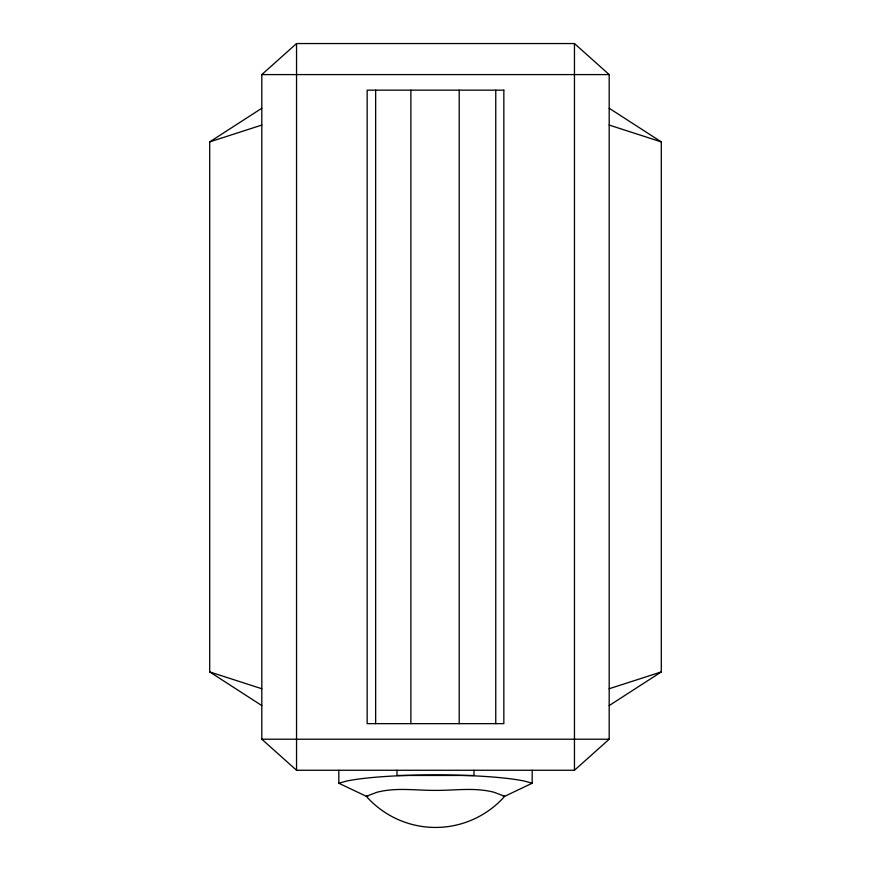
<?xml version="1.0" encoding="UTF-8"?>
<svg xmlns="http://www.w3.org/2000/svg" width="871" height="871" viewBox="0 0 871 871"><rect width="100%" height="100%" fill="white"/><g stroke="black" fill="none" stroke-linecap="round" stroke-linejoin="round"><path stroke-width="1.31" d="M261.812 74.59L296.543 43.55L574.457 43.55L609.188 74.59L609.188 739.218L574.457 770.258L296.543 770.258L261.812 739.218L261.812 74.59L609.188 74.59M261.812 705.575L209.704 671.922L209.704 141.897L261.812 108.244M609.188 705.575L661.296 671.922L661.296 141.897L609.188 108.244M532.181 770.258L532.181 783.236L504.701 796.301A92.457 92.457 0 0 1 366.299 796.301L338.819 783.236L338.819 770.258M209.704 141.897L261.812 125.065M609.188 688.743L661.296 671.922M338.819 783.236L346.516 781.091A101.504 11.824 0 0 1 435.5 774.95A101.504 11.824 0 0 1 524.484 781.091L532.181 783.236M368.368 795.724L366.299 796.301L376.936 792.272C396.163 787.242 415.968 790.509 435.5 790.389C455.032 790.509 474.837 787.242 494.064 792.272L504.701 796.301L502.632 795.724M261.812 739.218L609.188 739.218M609.188 125.065L661.296 141.897M209.704 671.922L261.812 688.743M574.457 43.55L574.457 770.258M495.762 90.159L495.762 723.649M474.009 770.258L474.009 775.451L396.991 775.451L396.991 770.258M459.202 90.159L459.202 723.649M410.883 90.159L410.883 723.649M375.651 90.159L375.651 723.649M296.543 43.55L296.543 770.258M503.841 90.159L367.159 90.159L367.159 723.649L503.841 723.649L503.841 90.159"/></g></svg>
